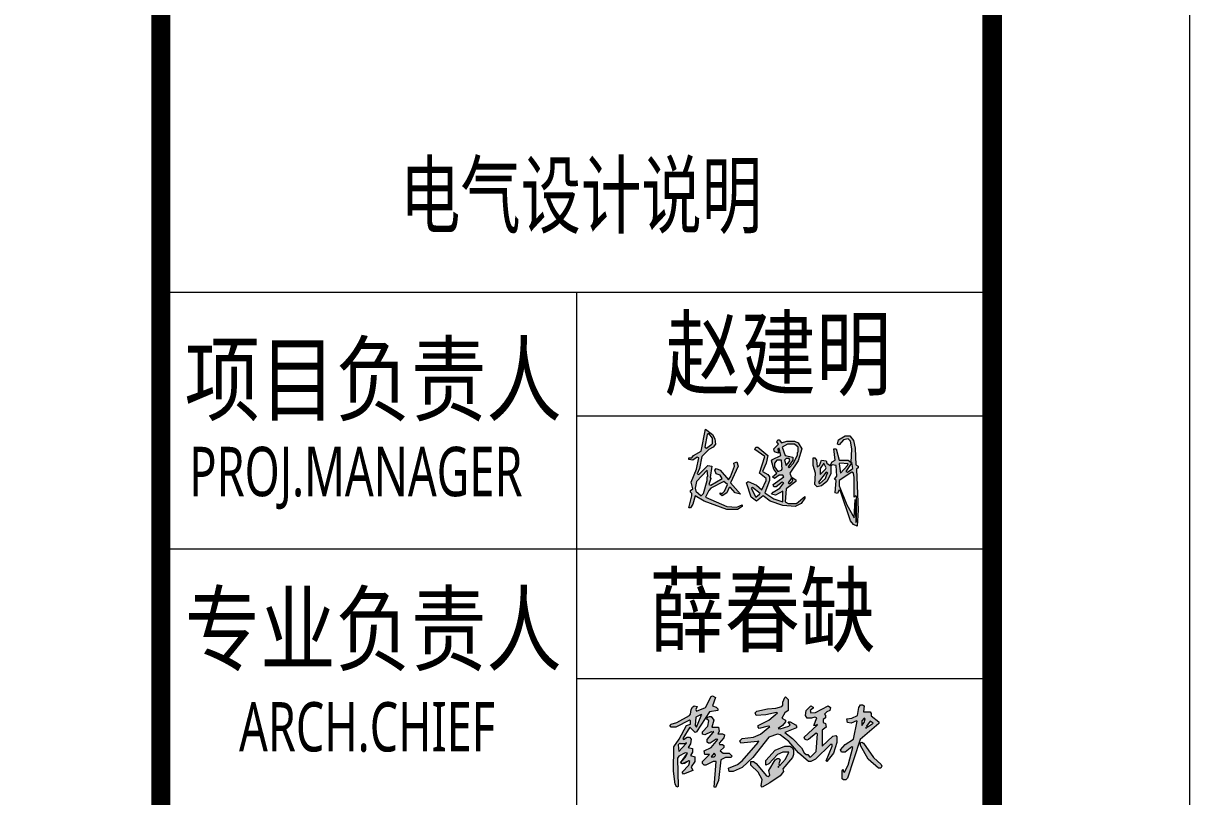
# Model space of a CAD drawing. Header units: inches. Extents: x -3272461 to -2504170, y 403793 to 1071042.
# Drawn here: x -2707951 to -2702044, y 920360 to 924275 of the extents above; entities that cross this region are included whole.
import ezdxf
from ezdxf.enums import TextEntityAlignment as Align

# ---------------------------------------------------------------- set-up
doc = ezdxf.new("R2010")
doc.units = ezdxf.units.IN
doc.header["$LTSCALE"] = 1000
doc.header["$MEASUREMENT"] = 0
doc.linetypes.add('LENGSHUI', pattern=[22, 20, -1, 0, -1])
doc.layers.get('0').update_dxf_attribs({"lineweight": 18})
for name, color, linetype, lineweight in [('0-TK', 4, 'Continuous', 18), ('00签名', 7, 'LENGSHUI', 18), ('PUB_TITLE', 153, 'Continuous', 18), ('图签文字', 4, 'Continuous', 18)]:
    doc.layers.add(name, color=color, linetype=linetype, lineweight=lineweight)
doc.styles.add('-黑体', font='', dxfattribs={"width": 0.7})
doc.styles.add('建筑图签-黑', font='', dxfattribs={"width": 0.7})
doc.styles.get('-黑体').set_extended_font_data('微软雅黑')
doc.styles.get('建筑图签-黑').set_extended_font_data('黑体')

msp = doc.modelspace()

# ---------------------------------------------------------------- hatches: boundary and pattern name
h = msp.add_hatch(color=256)
h.paths.add_polyline_path([(-2704517.8, 920769), (-2704520.8, 920775), (-2704544.8, 920763), (-2704547.8, 920721), (-2704541.8, 920712)], flags=0)
h.paths.add_polyline_path([(-2704466.8, 920868), (-2704460.8, 920871), (-2704445.8, 920862), (-2704460.8, 920820), (-2704442.8, 920814), (-2704433.8, 920805), (-2704433.8, 920796), (-2704475.8, 920790), (-2704541.8, 920688), (-2704547.8, 920685), (-2704574.8, 920712), (-2704610.8, 920655), (-2704607.8, 920649), (-2704589.8, 920661), (-2704577.8, 920661), (-2704568.8, 920652), (-2704571.8, 920628), (-2704583.8, 920610), (-2704562.8, 920604), (-2704562.8, 920586), (-2704571.8, 920568), (-2704550.8, 920562), (-2704550.8, 920538), (-2704568.8, 920511), (-2704559.8, 920493), (-2704607.8, 920475), (-2704613.8, 920484), (-2704580.8, 920520), (-2704574.8, 920538), (-2704580.8, 920541), (-2704601.8, 920529), (-2704613.8, 920526), (-2704622.8, 920532), (-2704598.8, 920559), (-2704586.8, 920580), (-2704598.8, 920583), (-2704631.8, 920565), (-2704637.8, 920556), (-2704634.8, 920412), (-2704640.8, 920409), (-2704649.8, 920424), (-2704658.8, 920490), (-2704655.8, 920613), (-2704628.8, 920652), (-2704592.8, 920721), (-2704571.8, 920727), (-2704571.8, 920745), (-2704577.8, 920748), (-2704646.8, 920712), (-2704670.8, 920712), (-2704676.8, 920721), (-2704670.8, 920727), (-2704640.8, 920736), (-2704577.8, 920772), (-2704571.8, 920778), (-2704568.8, 920802), (-2704562.8, 920814), (-2704553.8, 920820), (-2704538.8, 920817), (-2704544.8, 920802), (-2704541.8, 920793), (-2704496.8, 920811)], flags=0)
h.paths.add_polyline_path([(-2704622.8, 920628), (-2704625.8, 920631), (-2704634.8, 920622), (-2704631.8, 920589), (-2704595.8, 920628)], flags=0)
h.paths.add_polyline_path([(-2704475.8, 920766), (-2704466.8, 920766), (-2704454.8, 920748), (-2704463.8, 920712), (-2704430.8, 920712), (-2704427.8, 920691), (-2704433.8, 920679), (-2704409.8, 920679), (-2704400.8, 920673), (-2704403.8, 920658), (-2704427.8, 920631), (-2704424.8, 920625), (-2704409.8, 920625), (-2704403.8, 920619), (-2704403.8, 920610), (-2704421.8, 920592), (-2704406.8, 920580), (-2704376.8, 920580), (-2704361.8, 920565), (-2704367.8, 920559), (-2704394.8, 920559), (-2704418.8, 920547), (-2704430.8, 920442), (-2704445.8, 920406), (-2704451.8, 920409), (-2704442.8, 920538), (-2704457.8, 920538), (-2704493.8, 920520), (-2704502.8, 920520), (-2704511.8, 920529), (-2704511.8, 920538), (-2704475.8, 920574), (-2704499.8, 920574), (-2704502.8, 920592), (-2704466.8, 920610), (-2704433.8, 920649), (-2704442.8, 920652), (-2704472.8, 920631), (-2704481.8, 920631), (-2704487.8, 920637), (-2704487.8, 920649), (-2704457.8, 920685), (-2704466.8, 920688), (-2704499.8, 920673), (-2704511.8, 920676), (-2704511.8, 920688), (-2704484.8, 920718), (-2704478.8, 920745), (-2704490.8, 920754), (-2704484.8, 920763)], flags=0)
h.paths.add_polyline_path([(-2704448.8, 920577), (-2704451.8, 920580), (-2704466.8, 920562), (-2704451.8, 920562), (-2704445.8, 920568)], flags=0)
h.paths.add_polyline_path([(-2704094.8, 920862), (-2704091.8, 920865), (-2704076.8, 920853), (-2704076.8, 920796), (-2704094.8, 920784), (-2704109.8, 920757), (-2704091.8, 920748), (-2704091.8, 920739), (-2704106.8, 920721), (-2704127.8, 920706), (-2704118.8, 920703), (-2704073.8, 920718), (-2704067.8, 920724), (-2704076.8, 920739), (-2704067.8, 920739), (-2704040.8, 920724), (-2704034.8, 920718), (-2704034.8, 920709), (-2704094.8, 920685), (-2704055.8, 920655), (-2704010.8, 920607), (-2703995.8, 920583), (-2703986.8, 920574), (-2703977.8, 920574), (-2703968.8, 920562), (-2703962.8, 920562), (-2703935.8, 920589), (-2703929.8, 920679), (-2703935.8, 920682), (-2703974.8, 920649), (-2703983.8, 920646), (-2703992.8, 920652), (-2703995.8, 920661), (-2703932.8, 920721), (-2703947.8, 920721), (-2703932.8, 920760), (-2703941.8, 920763), (-2703959.8, 920757), (-2703980.8, 920757), (-2703989.8, 920772), (-2703986.8, 920796), (-2703962.8, 920820), (-2703950.8, 920814), (-2703950.8, 920808), (-2703965.8, 920796), (-2703962.8, 920784), (-2703938.8, 920787), (-2703875.8, 920820), (-2703863.8, 920811), (-2703866.8, 920796), (-2703881.8, 920790), (-2703893.8, 920778), (-2703887.8, 920772), (-2703887.8, 920760), (-2703899.8, 920751), (-2703899.8, 920736), (-2703887.8, 920730), (-2703884.8, 920712), (-2703905.8, 920697), (-2703905.8, 920616), (-2703851.8, 920667), (-2703836.8, 920670), (-2703830.8, 920664), (-2703830.8, 920634), (-2703848.8, 920580), (-2703881.8, 920538), (-2703884.8, 920541), (-2703854.8, 920616), (-2703854.8, 920625), (-2703863.8, 920625), (-2703938.8, 920550), (-2703962.8, 920538), (-2703974.8, 920538), (-2704025.8, 920583), (-2704073.8, 920640), (-2704118.8, 920673), (-2704130.8, 920676), (-2704175.8, 920661), (-2704256.8, 920559), (-2704310.8, 920508), (-2704355.8, 920487), (-2704376.8, 920487), (-2704379.8, 920505), (-2704334.8, 920523), (-2704310.8, 920541), (-2704229.8, 920634), (-2704232.8, 920640), (-2704316.8, 920631), (-2704322.8, 920643), (-2704310.8, 920655), (-2704253.8, 920661), (-2704217.8, 920676), (-2704169.8, 920715), (-2704178.8, 920718), (-2704223.8, 920706), (-2704229.8, 920712), (-2704229.8, 920721), (-2704175.8, 920748), (-2704130.8, 920784), (-2704136.8, 920787), (-2704190.8, 920775), (-2704238.8, 920772), (-2704244.8, 920784), (-2704235.8, 920793), (-2704181.8, 920805), (-2704139.8, 920808), (-2704109.8, 920817), (-2704103.8, 920823), (-2704103.8, 920838)], flags=0)
h.paths.add_polyline_path([(-2704094.8, 920616), (-2704067.8, 920616), (-2704055.8, 920607), (-2704049.8, 920595), (-2704049.8, 920574), (-2704055.8, 920559), (-2704103.8, 920502), (-2704100.8, 920487), (-2704118.8, 920466), (-2704169.8, 920430), (-2704208.8, 920409), (-2704214.8, 920415), (-2704208.8, 920448), (-2704229.8, 920484), (-2704265.8, 920520), (-2704265.8, 920538), (-2704253.8, 920538), (-2704238.8, 920529), (-2704187.8, 920466), (-2704178.8, 920463), (-2704169.8, 920469), (-2704175.8, 920493), (-2704142.8, 920547), (-2704133.8, 920553), (-2704124.8, 920553), (-2704118.8, 920547), (-2704124.8, 920526), (-2704121.8, 920517), (-2704091.8, 920550), (-2704073.8, 920586), (-2704103.8, 920586), (-2704130.8, 920574), (-2704175.8, 920526), (-2704190.8, 920520), (-2704190.8, 920544), (-2704142.8, 920595)], flags=0)
h.paths.add_polyline_path([(-2703710.8, 920826), (-2703701.8, 920826), (-2703692.8, 920820), (-2703695.8, 920790), (-2703662.8, 920790), (-2703656.8, 920781), (-2703656.8, 920769), (-2703617.8, 920739), (-2703617.8, 920730), (-2703713.8, 920649), (-2703776.8, 920454), (-2703785.8, 920445), (-2703797.8, 920445), (-2703803.8, 920451), (-2703803.8, 920493), (-2703800.8, 920499), (-2703797.8, 920487), (-2703791.8, 920484), (-2703773.8, 920520), (-2703749.8, 920610), (-2703755.8, 920613), (-2703788.8, 920586), (-2703806.8, 920586), (-2703812.8, 920598), (-2703788.8, 920625), (-2703746.8, 920652), (-2703728.8, 920742), (-2703731.8, 920745), (-2703758.8, 920733), (-2703776.8, 920736), (-2703779.8, 920754), (-2703755.8, 920757), (-2703725.8, 920772), (-2703719.8, 920811)], flags=0)
h.paths.add_polyline_path([(-2703710.8, 920634), (-2703704.8, 920637), (-2703695.8, 920631), (-2703644.8, 920559), (-2703605.8, 920523), (-2703602.8, 920514), (-2703608.8, 920505), (-2703620.8, 920505), (-2703671.8, 920550), (-2703710.8, 920619)], flags=0)
h.paths.add_polyline_path([(-2703656.8, 920739), (-2703662.8, 920742), (-2703680.8, 920718), (-2703677.8, 920712), (-2703647.8, 920733)], flags=0)
h.paths.add_polyline_path([(-2703686.8, 920754), (-2703692.8, 920757), (-2703704.8, 920745), (-2703704.8, 920721), (-2703692.8, 920736)], flags=0)
at = {"layer": '00签名', "linetype": 'Continuous'}
h = msp.add_hatch(color=256, dxfattribs=at)
h.paths.add_polyline_path([(-2704480.1, 922117.7), (-2704457.1, 922129.2), (-2704445.6, 922144.6), (-2704449.4, 922171.5), (-2704460.9, 922194.5), (-2704495.5, 922221.4), (-2704518.5, 922110), (-2704556.9, 922087), (-2704564.6, 922075.5), (-2704580, 922075.5), (-2704580, 922067.8), (-2704560.8, 922064), (-2704537.7, 922079.3), (-2704530.1, 922075.5), (-2704541.6, 922017.9), (-2704568.5, 921952.6), (-2704560.8, 921918), (-2704572.3, 921910.4), (-2704572.3, 921902.7), (-2704564.6, 921895), (-2704564.6, 921883.5), (-2704580, 921822), (-2704572.3, 921822), (-2704560.8, 921841.2), (-2704549.3, 921883.5), (-2704503.2, 921856.6), (-2704388, 921814.4), (-2704334.2, 921814.4), (-2704311.2, 921829.7), (-2704311.2, 921837.4), (-2704338.1, 921825.9), (-2704388, 921829.7), (-2704495.5, 921875.8), (-2704480.1, 921910.4), (-2704468.6, 921921.9), (-2704403.3, 921956.4), (-2704384.1, 921941.1), (-2704399.5, 921906.5), (-2704411, 921895), (-2704422.5, 921898.8), (-2704422.5, 921891.2), (-2704411, 921883.5), (-2704388, 921898.8), (-2704376.5, 921925.7), (-2704368.8, 921925.7), (-2704345.7, 921898.8), (-2704318.9, 921891.2), (-2704368.8, 921948.8), (-2704330.4, 922033.2), (-2704338.1, 922056.3), (-2704353.4, 922048.6), (-2704349.6, 922033.2), (-2704368.8, 921979.5), (-2704380.3, 921964.1), (-2704422.5, 922014), (-2704441.7, 922021.7), (-2704449.4, 922014), (-2704441.7, 921994.8), (-2704422.5, 921987.2), (-2704411, 921971.8), (-2704468.6, 921937.2), (-2704480.1, 921941.1), (-2704468.6, 921971.8), (-2704472.5, 921975.6), (-2704464.8, 922033.2), (-2704484, 922037.1), (-2704530.1, 921991), (-2704537.7, 921994.8), (-2704526.2, 922021.7), (-2704514.7, 922083.2)], flags=0)
h.paths.add_polyline_path([(-2704499.3, 922129.2), (-2704487.8, 922194.5), (-2704480.1, 922198.4), (-2704460.9, 922175.3), (-2704460.9, 922148.4), (-2704464.8, 922144.6), (-2704491.7, 922125.4)], flags=0)
h.paths.add_polyline_path([(-2704487.8, 922014), (-2704484, 921983.3), (-2704487.8, 921979.5), (-2704487.8, 921960.3), (-2704507, 921895), (-2704518.5, 921883.5), (-2704545.4, 921906.5), (-2704549.3, 921921.9), (-2704541.6, 921956.4)], flags=0)
h = msp.add_hatch(color=256, dxfattribs=at)
h.paths.add_polyline_path([(-2704027, 922152.3), (-2704046.2, 922160), (-2704084.6, 922160), (-2704111.5, 922152.3), (-2704123, 922167.6), (-2704130.7, 922167.6), (-2704134.5, 922156.1), (-2704126.9, 922144.6), (-2704149.9, 922121.6), (-2704146.1, 922106.2), (-2704126.9, 922098.5), (-2704130.7, 922121.6), (-2704123, 922125.4), (-2704115.3, 922087), (-2704157.6, 922067.8), (-2704161.4, 922060.1), (-2704149.9, 922017.9), (-2704134.5, 921998.7), (-2704157.6, 921979.5), (-2704146.1, 921971.8), (-2704123, 921987.2), (-2704103.8, 921987.2), (-2704100, 921979.5), (-2704153.7, 921941.1), (-2704149.9, 921929.6), (-2704138.4, 921929.6), (-2704107.7, 921952.6), (-2704100, 921948.8), (-2704119.2, 921921.9), (-2704153.7, 921902.7), (-2704161.4, 921891.2), (-2704142.2, 921887.3), (-2704103.8, 921906.5), (-2704103.8, 921852.8), (-2704149.9, 921868.1), (-2704196, 921898.8), (-2704172.9, 921960.3), (-2704172.9, 921979.5), (-2704180.6, 921991), (-2704207.5, 922006.4), (-2704188.3, 922048.6), (-2704180.6, 922087), (-2704230.5, 922129.2), (-2704242.1, 922129.2), (-2704245.9, 922117.7), (-2704196, 922083.2), (-2704222.9, 921998.7), (-2704188.3, 921971.8), (-2704188.3, 921960.3), (-2704211.3, 921914.2), (-2704238.2, 921937.2), (-2704280.5, 921956.4), (-2704288.1, 921948.8), (-2704265.1, 921875.8), (-2704238.2, 921856.6), (-2704203.7, 921883.5), (-2704169.1, 921856.6), (-2704103.8, 921833.6), (-2704042.4, 921829.7), (-2704011.7, 921845.1), (-2703992.5, 921872), (-2703992.5, 921879.6), (-2704034.7, 921845.1), (-2704076.9, 921845.1), (-2704092.3, 921852.8), (-2704088.5, 921918), (-2704038.5, 921956.4), (-2704038.5, 921964.1), (-2704061.6, 921979.5), (-2704069.3, 921998.7), (-2704027, 922060.1), (-2704007.8, 922121.6)], flags=0)
h.paths.add_polyline_path([(-2704107.7, 922129.2), (-2704080.8, 922144.6), (-2704046.2, 922144.6), (-2704027, 922129.2), (-2704027, 922106.2), (-2704030.9, 922102.4), (-2704030.9, 922090.8), (-2704050.1, 922048.6), (-2704073.1, 922025.6), (-2704076.9, 922029.4), (-2704053.9, 922064), (-2704053.9, 922079.3), (-2704092.3, 922087)], flags=0)
h.paths.add_polyline_path([(-2704111.5, 922064), (-2704107.7, 922017.9), (-2704111.5, 922014), (-2704130.7, 922006.4), (-2704146.1, 922029.4), (-2704146.1, 922048.6), (-2704134.5, 922064)], flags=0)
h.paths.add_polyline_path([(-2704088.5, 922071.6), (-2704073.1, 922071.6), (-2704069.3, 922060.1), (-2704073.1, 922056.3), (-2704088.5, 922037.1), (-2704096.1, 922064)], flags=0)
h.paths.add_polyline_path([(-2704061.6, 921971.8), (-2704053.9, 921964.1), (-2704057.7, 921956.4), (-2704073.1, 921944.9), (-2704076.9, 921948.8)], flags=0)
h.paths.add_polyline_path([(-2704257.4, 921925.7), (-2704219, 921895), (-2704222.9, 921891.2), (-2704242.1, 921875.8), (-2704265.1, 921921.9)], flags=0)
h.paths.add_polyline_path([(-2703835, 922121.6), (-2703846.5, 922121.6), (-2703838.9, 922064), (-2703854.2, 922056.3), (-2703865.7, 922037.1), (-2703881.1, 922048.6), (-2703884.9, 922060.1), (-2703908, 922064), (-2703919.5, 922037.1), (-2703931, 922029.4), (-2703934.9, 922064), (-2703942.5, 922075.5), (-2703950.2, 922075.5), (-2703950.2, 922037.1), (-2703938.7, 921998.7), (-2703942.5, 921941.1), (-2703931, 921929.6), (-2703908, 921933.4), (-2703881.1, 921956.4), (-2703861.9, 921994.8), (-2703861.9, 922033.2), (-2703854.2, 922040.9), (-2703835, 922037.1), (-2703831.2, 921983.3), (-2703842.7, 921968), (-2703835, 921960.3), (-2703838.9, 921898.8), (-2703827.3, 921895), (-2703819.7, 921914.2), (-2703812, 921906.5), (-2703762.1, 921756.8), (-2703746.7, 921737.6), (-2703727.5, 921729.9), (-2703723.7, 921810.5), (-2703731.3, 922017.9), (-2703723.7, 922025.6), (-2703723.7, 922033.2), (-2703735.2, 922040.9), (-2703739, 922125.4), (-2703746.7, 922163.8), (-2703765.9, 922186.8), (-2703788.9, 922186.8), (-2703823.5, 922167.6), (-2703827.3, 922144.6), (-2703819.7, 922140.8), (-2703796.6, 922167.6), (-2703773.6, 922171.5), (-2703762.1, 922160), (-2703754.4, 922121.6), (-2703758.2, 922052.4), (-2703773.6, 922064), (-2703819.7, 922064)], flags=0)
h.paths.add_polyline_path([(-2703815.8, 922048.6), (-2703773.6, 922044.8), (-2703777.4, 922037.1), (-2703812, 921998.7), (-2703819.7, 922044.8)], flags=0)
h.paths.add_polyline_path([(-2703884.9, 922025.6), (-2703888.8, 922017.9), (-2703915.7, 921991), (-2703915.7, 922021.7), (-2703896.5, 922048.6)], flags=0)
h.paths.add_polyline_path([(-2703754.4, 922052.4), (-2703750.5, 922021.7), (-2703754.4, 922017.9), (-2703777.4, 922002.5), (-2703785.1, 922006.4)], flags=0)
h.paths.add_polyline_path([(-2703877.3, 921998.7), (-2703881.1, 921991), (-2703888.8, 921971.8), (-2703919.5, 921944.9), (-2703923.3, 921952.6), (-2703884.9, 922002.5)], flags=0)
h.paths.add_polyline_path([(-2703754.4, 922002.5), (-2703746.7, 921998.7), (-2703742.9, 921975.6), (-2703742.9, 921875.8), (-2703735.2, 921883.5), (-2703731.3, 921879.6), (-2703731.3, 921752.9), (-2703735.2, 921749.1), (-2703739, 921864.3), (-2703742.9, 921772.1), (-2703781.3, 921837.4), (-2703819.7, 921933.4), (-2703819.7, 921960.3)], flags=0)

# ---------------------------------------------------------------- linework, layer by layer
at = {"linetype": 'Continuous'}
for points in [[(-2704466.8, 920868), (-2704460.8, 920871), (-2704445.8, 920862), (-2704460.8, 920820), (-2704442.8, 920814), (-2704433.8, 920805), (-2704433.8, 920796), (-2704475.8, 920790), (-2704541.8, 920688), (-2704547.8, 920685), (-2704574.8, 920712), (-2704610.8, 920655), (-2704607.8, 920649), (-2704589.8, 920661), (-2704577.8, 920661), (-2704568.8, 920652), (-2704571.8, 920628), (-2704583.8, 920610), (-2704562.8, 920604), (-2704562.8, 920586), (-2704571.8, 920568), (-2704550.8, 920562), (-2704550.8, 920538), (-2704568.8, 920511), (-2704559.8, 920493), (-2704607.8, 920475), (-2704613.8, 920484), (-2704580.8, 920520), (-2704574.8, 920538), (-2704580.8, 920541), (-2704613.8, 920526), (-2704622.8, 920532), (-2704586.8, 920580), (-2704598.8, 920583), (-2704631.8, 920565), (-2704637.8, 920556), (-2704634.8, 920412), (-2704640.8, 920409), (-2704649.8, 920424), (-2704658.8, 920490), (-2704655.8, 920613), (-2704628.8, 920652), (-2704592.8, 920721), (-2704571.8, 920727), (-2704571.8, 920745), (-2704577.8, 920748), (-2704646.8, 920712), (-2704670.8, 920712), (-2704676.8, 920721), (-2704670.8, 920727), (-2704640.8, 920736), (-2704577.8, 920772), (-2704571.8, 920778), (-2704568.8, 920802), (-2704562.8, 920814), (-2704553.8, 920820), (-2704538.8, 920817), (-2704544.8, 920802), (-2704541.8, 920793), (-2704496.8, 920811), (-2704466.8, 920868)], [(-2704466.8, 920868), (-2704460.8, 920871), (-2704445.8, 920862), (-2704460.8, 920820), (-2704442.8, 920814), (-2704433.8, 920805), (-2704433.8, 920796), (-2704475.8, 920790), (-2704541.8, 920688), (-2704547.8, 920685), (-2704574.8, 920712), (-2704610.8, 920655), (-2704607.8, 920649), (-2704589.8, 920661), (-2704577.8, 920661), (-2704568.8, 920652), (-2704571.8, 920628), (-2704583.8, 920610), (-2704562.8, 920604), (-2704562.8, 920586), (-2704571.8, 920568), (-2704550.8, 920562), (-2704550.8, 920538), (-2704568.8, 920511), (-2704559.8, 920493), (-2704607.8, 920475), (-2704613.8, 920484), (-2704580.8, 920520), (-2704574.8, 920538), (-2704580.8, 920541), (-2704601.8, 920529), (-2704613.8, 920526), (-2704622.8, 920532), (-2704598.8, 920559), (-2704586.8, 920580), (-2704598.8, 920583), (-2704631.8, 920565), (-2704637.8, 920556), (-2704634.8, 920412), (-2704640.8, 920409), (-2704649.8, 920424), (-2704658.8, 920490), (-2704655.8, 920613), (-2704628.8, 920652), (-2704592.8, 920721), (-2704571.8, 920727), (-2704571.8, 920745), (-2704577.8, 920748), (-2704646.8, 920712), (-2704670.8, 920712), (-2704676.8, 920721), (-2704670.8, 920727), (-2704640.8, 920736), (-2704577.8, 920772), (-2704571.8, 920778), (-2704568.8, 920802), (-2704562.8, 920814), (-2704553.8, 920820), (-2704538.8, 920817), (-2704544.8, 920802), (-2704541.8, 920793), (-2704496.8, 920811), (-2704466.8, 920868)], [(-2704094.8, 920862), (-2704091.8, 920865), (-2704076.8, 920853), (-2704076.8, 920796), (-2704094.8, 920784), (-2704109.8, 920757), (-2704091.8, 920748), (-2704091.8, 920739), (-2704106.8, 920721), (-2704127.8, 920706), (-2704118.8, 920703), (-2704073.8, 920718), (-2704067.8, 920724), (-2704076.8, 920739), (-2704067.8, 920739), (-2704040.8, 920724), (-2704034.8, 920718), (-2704034.8, 920709), (-2704094.8, 920685), (-2704055.8, 920655), (-2704010.8, 920607), (-2703995.8, 920583), (-2703986.8, 920574), (-2703977.8, 920574), (-2703968.8, 920562), (-2703962.8, 920562), (-2703935.8, 920589), (-2703929.8, 920679), (-2703935.8, 920682), (-2703974.8, 920649), (-2703983.8, 920646), (-2703992.8, 920652), (-2703995.8, 920661), (-2703932.8, 920721), (-2703947.8, 920721), (-2703932.8, 920760), (-2703941.8, 920763), (-2703959.8, 920757), (-2703980.8, 920757), (-2703989.8, 920772), (-2703986.8, 920796), (-2703962.8, 920820), (-2703950.8, 920814), (-2703950.8, 920808), (-2703965.8, 920796), (-2703962.8, 920784), (-2703938.8, 920787), (-2703875.8, 920820), (-2703863.8, 920811), (-2703866.8, 920796), (-2703881.8, 920790), (-2703893.8, 920778), (-2703887.8, 920772), (-2703887.8, 920760), (-2703899.8, 920751), (-2703899.8, 920736), (-2703887.8, 920730), (-2703884.8, 920712), (-2703905.8, 920697), (-2703905.8, 920616), (-2703851.8, 920667), (-2703836.8, 920670), (-2703830.8, 920664), (-2703830.8, 920634), (-2703848.8, 920580), (-2703881.8, 920538), (-2703884.8, 920541), (-2703854.8, 920616), (-2703854.8, 920625), (-2703863.8, 920625), (-2703938.8, 920550), (-2703962.8, 920538), (-2703974.8, 920538), (-2704025.8, 920583), (-2704073.8, 920640), (-2704118.8, 920673), (-2704130.8, 920676), (-2704175.8, 920661), (-2704256.8, 920559), (-2704310.8, 920508), (-2704355.8, 920487), (-2704376.8, 920487), (-2704379.8, 920505), (-2704334.8, 920523), (-2704310.8, 920541), (-2704229.8, 920634), (-2704232.8, 920640), (-2704316.8, 920631), (-2704322.8, 920643), (-2704310.8, 920655), (-2704253.8, 920661), (-2704217.8, 920676), (-2704169.8, 920715), (-2704178.8, 920718), (-2704223.8, 920706), (-2704229.8, 920712), (-2704229.8, 920721), (-2704175.8, 920748), (-2704130.8, 920784), (-2704136.8, 920787), (-2704190.8, 920775), (-2704238.8, 920772), (-2704244.8, 920784), (-2704235.8, 920793), (-2704181.8, 920805), (-2704139.8, 920808), (-2704109.8, 920817), (-2704103.8, 920823), (-2704103.8, 920838), (-2704094.8, 920862)], [(-2704094.8, 920862), (-2704091.8, 920865), (-2704076.8, 920853), (-2704076.8, 920796), (-2704094.8, 920784), (-2704109.8, 920757), (-2704091.8, 920748), (-2704091.8, 920739), (-2704106.8, 920721), (-2704127.8, 920706), (-2704118.8, 920703), (-2704073.8, 920718), (-2704067.8, 920724), (-2704076.8, 920739), (-2704067.8, 920739), (-2704040.8, 920724), (-2704034.8, 920718), (-2704034.8, 920709), (-2704094.8, 920685), (-2704055.8, 920655), (-2704010.8, 920607), (-2703995.8, 920583), (-2703986.8, 920574), (-2703977.8, 920574), (-2703968.8, 920562), (-2703962.8, 920562), (-2703935.8, 920589), (-2703929.8, 920679), (-2703935.8, 920682), (-2703974.8, 920649), (-2703983.8, 920646), (-2703992.8, 920652), (-2703995.8, 920661), (-2703932.8, 920721), (-2703947.8, 920721), (-2703932.8, 920760), (-2703941.8, 920763), (-2703959.8, 920757), (-2703980.8, 920757), (-2703989.8, 920772), (-2703986.8, 920796), (-2703962.8, 920820), (-2703950.8, 920814), (-2703950.8, 920808), (-2703965.8, 920796), (-2703962.8, 920784), (-2703938.8, 920787), (-2703875.8, 920820), (-2703863.8, 920811), (-2703866.8, 920796), (-2703881.8, 920790), (-2703893.8, 920778), (-2703887.8, 920772), (-2703887.8, 920760), (-2703899.8, 920751), (-2703899.8, 920736), (-2703887.8, 920730), (-2703884.8, 920712), (-2703905.8, 920697), (-2703905.8, 920616), (-2703851.8, 920667), (-2703836.8, 920670), (-2703830.8, 920664), (-2703830.8, 920634), (-2703848.8, 920580), (-2703881.8, 920538), (-2703884.8, 920541), (-2703854.8, 920616), (-2703854.8, 920625), (-2703863.8, 920625), (-2703938.8, 920550), (-2703962.8, 920538), (-2703974.8, 920538), (-2704025.8, 920583), (-2704073.8, 920640), (-2704118.8, 920673), (-2704130.8, 920676), (-2704175.8, 920661), (-2704256.8, 920559), (-2704310.8, 920508), (-2704355.8, 920487), (-2704376.8, 920487), (-2704379.8, 920505), (-2704334.8, 920523), (-2704310.8, 920541), (-2704229.8, 920634), (-2704232.8, 920640), (-2704316.8, 920631), (-2704322.8, 920643), (-2704310.8, 920655), (-2704253.8, 920661), (-2704217.8, 920676), (-2704169.8, 920715), (-2704178.8, 920718), (-2704223.8, 920706), (-2704229.8, 920712), (-2704229.8, 920721), (-2704175.8, 920748), (-2704130.8, 920784), (-2704136.8, 920787), (-2704190.8, 920775), (-2704238.8, 920772), (-2704244.8, 920784), (-2704235.8, 920793), (-2704181.8, 920805), (-2704139.8, 920808), (-2704109.8, 920817), (-2704103.8, 920823), (-2704103.8, 920838), (-2704094.8, 920862)], [(-2703710.8, 920826), (-2703701.8, 920826), (-2703692.8, 920820), (-2703695.8, 920790), (-2703662.8, 920790), (-2703656.8, 920781), (-2703656.8, 920769), (-2703617.8, 920739), (-2703617.8, 920730), (-2703713.8, 920649), (-2703776.8, 920454), (-2703785.8, 920445), (-2703797.8, 920445), (-2703803.8, 920451), (-2703803.8, 920493), (-2703800.8, 920499), (-2703797.8, 920487), (-2703791.8, 920484), (-2703773.8, 920520), (-2703749.8, 920610), (-2703755.8, 920613), (-2703788.8, 920586), (-2703806.8, 920586), (-2703812.8, 920598), (-2703788.8, 920625), (-2703746.8, 920652), (-2703728.8, 920742), (-2703731.8, 920745), (-2703758.8, 920733), (-2703776.8, 920736), (-2703779.8, 920754), (-2703755.8, 920757), (-2703725.8, 920772), (-2703719.8, 920811), (-2703710.8, 920826)], [(-2703710.8, 920826), (-2703701.8, 920826), (-2703692.8, 920820), (-2703695.8, 920790), (-2703662.8, 920790), (-2703656.8, 920781), (-2703656.8, 920769), (-2703617.8, 920739), (-2703617.8, 920730), (-2703713.8, 920649), (-2703776.8, 920454), (-2703785.8, 920445), (-2703797.8, 920445), (-2703803.8, 920451), (-2703803.8, 920493), (-2703800.8, 920499), (-2703797.8, 920487), (-2703791.8, 920484), (-2703773.8, 920520), (-2703749.8, 920610), (-2703755.8, 920613), (-2703788.8, 920586), (-2703806.8, 920586), (-2703812.8, 920598), (-2703788.8, 920625), (-2703746.8, 920652), (-2703728.8, 920742), (-2703731.8, 920745), (-2703758.8, 920733), (-2703776.8, 920736), (-2703779.8, 920754), (-2703755.8, 920757), (-2703725.8, 920772), (-2703719.8, 920811), (-2703710.8, 920826)], [(-2704517.8, 920769), (-2704520.8, 920775), (-2704544.8, 920763), (-2704547.8, 920721), (-2704541.8, 920712), (-2704517.8, 920769)], [(-2704517.8, 920769), (-2704520.8, 920775), (-2704544.8, 920763), (-2704547.8, 920721), (-2704541.8, 920712), (-2704517.8, 920769)], [(-2704514.8, 920775), (-2704517.8, 920778), (-2704517.8, 920772), (-2704514.8, 920775)], [(-2704514.8, 920775), (-2704517.8, 920778), (-2704517.8, 920772), (-2704514.8, 920775)], [(-2704475.8, 920766), (-2704466.8, 920766), (-2704454.8, 920748), (-2704463.8, 920712), (-2704430.8, 920712), (-2704427.8, 920691), (-2704433.8, 920679), (-2704409.8, 920679), (-2704400.8, 920673), (-2704403.8, 920658), (-2704427.8, 920631), (-2704424.8, 920625), (-2704409.8, 920625), (-2704403.8, 920619), (-2704403.8, 920610), (-2704421.8, 920592), (-2704406.8, 920580), (-2704376.8, 920580), (-2704361.8, 920565), (-2704367.8, 920559), (-2704394.8, 920559), (-2704418.8, 920547), (-2704430.8, 920442), (-2704445.8, 920406), (-2704451.8, 920409), (-2704442.8, 920538), (-2704457.8, 920538), (-2704493.8, 920520), (-2704502.8, 920520), (-2704511.8, 920529), (-2704511.8, 920538), (-2704475.8, 920574), (-2704499.8, 920574), (-2704502.8, 920592), (-2704466.8, 920610), (-2704433.8, 920649), (-2704442.8, 920652), (-2704472.8, 920631), (-2704481.8, 920631), (-2704487.8, 920637), (-2704487.8, 920649), (-2704457.8, 920685), (-2704466.8, 920688), (-2704499.8, 920673), (-2704511.8, 920676), (-2704511.8, 920688), (-2704484.8, 920718), (-2704478.8, 920745), (-2704490.8, 920754), (-2704484.8, 920763), (-2704475.8, 920766)], [(-2704475.8, 920766), (-2704466.8, 920766), (-2704454.8, 920748), (-2704463.8, 920712), (-2704430.8, 920712), (-2704427.8, 920691), (-2704433.8, 920679), (-2704409.8, 920679), (-2704400.8, 920673), (-2704403.8, 920658), (-2704427.8, 920631), (-2704424.8, 920625), (-2704409.8, 920625), (-2704403.8, 920619), (-2704403.8, 920610), (-2704421.8, 920592), (-2704406.8, 920580), (-2704376.8, 920580), (-2704361.8, 920565), (-2704367.8, 920559), (-2704394.8, 920559), (-2704418.8, 920547), (-2704430.8, 920442), (-2704445.8, 920406), (-2704451.8, 920409), (-2704442.8, 920538), (-2704457.8, 920538), (-2704493.8, 920520), (-2704502.8, 920520), (-2704511.8, 920529), (-2704511.8, 920538), (-2704475.8, 920574), (-2704499.8, 920574), (-2704502.8, 920592), (-2704466.8, 920610), (-2704433.8, 920649), (-2704442.8, 920652), (-2704472.8, 920631), (-2704481.8, 920631), (-2704487.8, 920637), (-2704487.8, 920649), (-2704457.8, 920685), (-2704466.8, 920688), (-2704499.8, 920673), (-2704511.8, 920676), (-2704511.8, 920688), (-2704484.8, 920718), (-2704478.8, 920745), (-2704490.8, 920754), (-2704484.8, 920763), (-2704475.8, 920766)], [(-2703686.8, 920754), (-2703692.8, 920757), (-2703704.8, 920745), (-2703704.8, 920721), (-2703692.8, 920736), (-2703686.8, 920754)], [(-2703686.8, 920754), (-2703692.8, 920757), (-2703704.8, 920745), (-2703704.8, 920721), (-2703692.8, 920736), (-2703686.8, 920754)], [(-2704454.8, 920688), (-2704457.8, 920691), (-2704457.8, 920685), (-2704454.8, 920688)], [(-2704454.8, 920688), (-2704457.8, 920691), (-2704457.8, 920685), (-2704454.8, 920688)], [(-2703929.8, 920724), (-2703932.8, 920727), (-2703932.8, 920721), (-2703929.8, 920724)], [(-2703929.8, 920724), (-2703932.8, 920727), (-2703932.8, 920721), (-2703929.8, 920724)], [(-2703680.8, 920709), (-2703683.8, 920712), (-2703683.8, 920706), (-2703680.8, 920709)], [(-2703680.8, 920709), (-2703683.8, 920712), (-2703683.8, 920706), (-2703680.8, 920709)], [(-2703656.8, 920739), (-2703662.8, 920742), (-2703680.8, 920718), (-2703677.8, 920712), (-2703647.8, 920733), (-2703656.8, 920739)], [(-2703656.8, 920739), (-2703662.8, 920742), (-2703680.8, 920718), (-2703677.8, 920712), (-2703647.8, 920733), (-2703656.8, 920739)], [(-2704622.8, 920628), (-2704625.8, 920631), (-2704634.8, 920622), (-2704631.8, 920589), (-2704595.8, 920628), (-2704622.8, 920628)], [(-2704622.8, 920628), (-2704625.8, 920631), (-2704634.8, 920622), (-2704631.8, 920589), (-2704595.8, 920628), (-2704622.8, 920628)], [(-2704592.8, 920631), (-2704595.8, 920634), (-2704595.8, 920628), (-2704592.8, 920631)], [(-2704592.8, 920631), (-2704595.8, 920634), (-2704595.8, 920628), (-2704592.8, 920631)], [(-2704226.8, 920640), (-2704229.8, 920643), (-2704229.8, 920637), (-2704226.8, 920640)], [(-2704226.8, 920640), (-2704229.8, 920643), (-2704229.8, 920637), (-2704226.8, 920640)], [(-2703710.8, 920634), (-2703704.8, 920637), (-2703695.8, 920631), (-2703644.8, 920559), (-2703605.8, 920523), (-2703602.8, 920514), (-2703608.8, 920505), (-2703620.8, 920505), (-2703671.8, 920550), (-2703710.8, 920619), (-2703710.8, 920634)], [(-2703710.8, 920634), (-2703704.8, 920637), (-2703695.8, 920631), (-2703644.8, 920559), (-2703605.8, 920523), (-2703602.8, 920514), (-2703608.8, 920505), (-2703620.8, 920505), (-2703671.8, 920550), (-2703710.8, 920619), (-2703710.8, 920634)], [(-2704448.8, 920577), (-2704451.8, 920580), (-2704466.8, 920562), (-2704451.8, 920562), (-2704445.8, 920568), (-2704448.8, 920577)], [(-2704448.8, 920577), (-2704451.8, 920580), (-2704466.8, 920562), (-2704451.8, 920562), (-2704445.8, 920568), (-2704448.8, 920577)], [(-2704094.8, 920616), (-2704067.8, 920616), (-2704055.8, 920607), (-2704049.8, 920595), (-2704049.8, 920574), (-2704055.8, 920559), (-2704103.8, 920502), (-2704100.8, 920487), (-2704118.8, 920466), (-2704169.8, 920430), (-2704208.8, 920409), (-2704214.8, 920415), (-2704208.8, 920448), (-2704229.8, 920484), (-2704265.8, 920520), (-2704265.8, 920538), (-2704253.8, 920538), (-2704238.8, 920529), (-2704187.8, 920466), (-2704178.8, 920463), (-2704169.8, 920469), (-2704175.8, 920493), (-2704142.8, 920547), (-2704133.8, 920553), (-2704124.8, 920553), (-2704118.8, 920547), (-2704124.8, 920526), (-2704121.8, 920517), (-2704091.8, 920550), (-2704073.8, 920586), (-2704103.8, 920586), (-2704130.8, 920574), (-2704175.8, 920526), (-2704190.8, 920520), (-2704190.8, 920544), (-2704142.8, 920595), (-2704094.8, 920616)], [(-2704094.8, 920616), (-2704067.8, 920616), (-2704055.8, 920607), (-2704049.8, 920595), (-2704049.8, 920574), (-2704055.8, 920559), (-2704103.8, 920502), (-2704100.8, 920487), (-2704118.8, 920466), (-2704169.8, 920430), (-2704208.8, 920409), (-2704214.8, 920415), (-2704208.8, 920448), (-2704229.8, 920484), (-2704265.8, 920520), (-2704265.8, 920538), (-2704253.8, 920538), (-2704238.8, 920529), (-2704187.8, 920466), (-2704178.8, 920463), (-2704169.8, 920469), (-2704175.8, 920493), (-2704142.8, 920547), (-2704133.8, 920553), (-2704124.8, 920553), (-2704118.8, 920547), (-2704124.8, 920526), (-2704121.8, 920517), (-2704091.8, 920550), (-2704073.8, 920586), (-2704103.8, 920586), (-2704130.8, 920574), (-2704175.8, 920526), (-2704190.8, 920520), (-2704190.8, 920544), (-2704142.8, 920595), (-2704094.8, 920616)], [(-2704124.8, 920511), (-2704127.8, 920514), (-2704127.8, 920508), (-2704124.8, 920511)], [(-2704124.8, 920511), (-2704127.8, 920514), (-2704127.8, 920508), (-2704124.8, 920511)]]:
    msp.add_lwpolyline(points, dxfattribs=at)
at = {"layer": '0-TK'}
msp.add_lwpolyline([(-2707253.8, 910130.6, 96, 96, 0), (-2707253.8, 950130.6, 96, 96, 0)], format="xyseb", dxfattribs=at)
at = {"layer": '00签名', "linetype": 'Continuous'}
for points in [[(-2704311.2, 921837.4), (-2704311.2, 921829.7), (-2704334.2, 921814.4), (-2704388, 921814.4), (-2704503.2, 921856.6), (-2704549.3, 921883.5), (-2704560.8, 921841.2), (-2704572.3, 921822), (-2704580, 921822), (-2704564.6, 921883.5), (-2704564.6, 921895), (-2704572.3, 921902.7), (-2704572.3, 921910.4), (-2704560.8, 921918), (-2704568.5, 921952.6), (-2704541.6, 922017.9), (-2704530.1, 922075.5), (-2704537.7, 922079.3), (-2704560.8, 922064), (-2704580, 922067.8), (-2704580, 922075.5), (-2704564.6, 922075.5), (-2704556.9, 922087), (-2704518.5, 922110), (-2704495.5, 922221.4), (-2704460.9, 922194.5), (-2704449.4, 922171.5), (-2704445.6, 922144.6), (-2704457.1, 922129.2), (-2704480.1, 922117.7), (-2704514.7, 922083.2), (-2704526.2, 922021.7), (-2704537.7, 921994.8), (-2704530.1, 921991), (-2704484, 922037.1), (-2704464.8, 922033.2), (-2704472.5, 921975.6), (-2704468.6, 921971.8), (-2704480.1, 921941.1), (-2704468.6, 921937.2), (-2704411, 921971.8), (-2704422.5, 921987.2), (-2704441.7, 921994.8), (-2704449.4, 922014), (-2704441.7, 922021.7), (-2704422.5, 922014), (-2704380.3, 921964.1), (-2704368.8, 921979.5), (-2704349.6, 922033.2), (-2704353.4, 922048.6), (-2704338.1, 922056.3), (-2704330.4, 922033.2), (-2704368.8, 921948.8), (-2704318.9, 921891.2), (-2704345.7, 921898.8), (-2704368.8, 921925.7), (-2704376.5, 921925.7), (-2704388, 921898.8), (-2704411, 921883.5), (-2704422.5, 921891.2), (-2704422.5, 921898.8), (-2704411, 921895), (-2704399.5, 921906.5), (-2704384.1, 921941.1), (-2704403.3, 921956.4), (-2704468.6, 921921.9), (-2704480.1, 921910.4), (-2704495.5, 921875.8), (-2704388, 921829.7), (-2704338.1, 921825.9), (-2704311.2, 921837.4)], [(-2704464.8, 922144.6), (-2704460.9, 922148.4), (-2704460.9, 922175.3), (-2704480.1, 922198.4), (-2704487.8, 922194.5), (-2704499.3, 922129.2), (-2704491.7, 922125.4), (-2704464.8, 922144.6)], [(-2703992.5, 921879.6), (-2703992.5, 921872), (-2704011.7, 921845.1), (-2704042.4, 921829.7), (-2704103.8, 921833.6), (-2704169.1, 921856.6), (-2704203.7, 921883.5), (-2704238.2, 921856.6), (-2704265.1, 921875.8), (-2704288.1, 921948.8), (-2704280.5, 921956.4), (-2704238.2, 921937.2), (-2704211.3, 921914.2), (-2704188.3, 921960.3), (-2704188.3, 921971.8), (-2704222.9, 921998.7), (-2704196, 922083.2), (-2704245.9, 922117.7), (-2704242.1, 922129.2), (-2704230.5, 922129.2), (-2704180.6, 922087), (-2704188.3, 922048.6), (-2704207.5, 922006.4), (-2704180.6, 921991), (-2704172.9, 921979.5), (-2704172.9, 921960.3), (-2704196, 921898.8), (-2704149.9, 921868.1), (-2704103.8, 921852.8), (-2704103.8, 921906.5), (-2704142.2, 921887.3), (-2704161.4, 921891.2), (-2704153.7, 921902.7), (-2704119.2, 921921.9), (-2704100, 921948.8), (-2704107.7, 921952.6), (-2704138.4, 921929.6), (-2704149.9, 921929.6), (-2704153.7, 921941.1), (-2704100, 921979.5), (-2704103.8, 921987.2), (-2704123, 921987.2), (-2704146.1, 921971.8), (-2704157.6, 921979.5), (-2704134.5, 921998.7), (-2704149.9, 922017.9), (-2704161.4, 922060.1), (-2704157.6, 922067.8), (-2704115.3, 922087), (-2704123, 922125.4), (-2704130.7, 922121.6), (-2704126.9, 922098.5), (-2704146.1, 922106.2), (-2704149.9, 922121.6), (-2704126.9, 922144.6), (-2704134.5, 922156.1), (-2704130.7, 922167.6), (-2704123, 922167.6), (-2704111.5, 922152.3), (-2704084.6, 922160), (-2704046.2, 922160), (-2704027, 922152.3), (-2704007.8, 922121.6), (-2704027, 922060.1), (-2704069.3, 921998.7), (-2704061.6, 921979.5), (-2704038.5, 921964.1), (-2704038.5, 921956.4), (-2704088.5, 921918), (-2704092.3, 921852.8), (-2704076.9, 921845.1), (-2704034.7, 921845.1), (-2703992.5, 921879.6)], [(-2703723.7, 922033.2), (-2703723.7, 922025.6), (-2703731.3, 922017.9), (-2703723.7, 921810.5), (-2703727.5, 921729.9), (-2703746.7, 921737.6), (-2703762.1, 921756.8), (-2703812, 921906.5), (-2703819.7, 921914.2), (-2703827.3, 921895), (-2703838.9, 921898.8), (-2703835, 921960.3), (-2703842.7, 921968), (-2703831.2, 921983.3), (-2703835, 922037.1), (-2703854.2, 922040.9), (-2703861.9, 922033.2), (-2703861.9, 921994.8), (-2703881.1, 921956.4), (-2703908, 921933.4), (-2703931, 921929.6), (-2703942.5, 921941.1), (-2703938.7, 921998.7), (-2703950.2, 922037.1), (-2703950.2, 922075.5), (-2703942.5, 922075.5), (-2703934.9, 922064), (-2703931, 922029.4), (-2703919.5, 922037.1), (-2703908, 922064), (-2703884.9, 922060.1), (-2703881.1, 922048.6), (-2703865.7, 922037.1), (-2703854.2, 922056.3), (-2703838.9, 922064), (-2703846.5, 922121.6), (-2703835, 922121.6), (-2703819.7, 922064), (-2703773.6, 922064), (-2703758.2, 922052.4), (-2703754.4, 922121.6), (-2703762.1, 922160), (-2703773.6, 922171.5), (-2703796.6, 922167.6), (-2703819.7, 922140.8), (-2703827.3, 922144.6), (-2703823.5, 922167.6), (-2703788.9, 922186.8), (-2703765.9, 922186.8), (-2703746.7, 922163.8), (-2703739, 922125.4), (-2703735.2, 922040.9), (-2703723.7, 922033.2)], [(-2704030.9, 922102.4), (-2704027, 922106.2), (-2704027, 922129.2), (-2704046.2, 922144.6), (-2704080.8, 922144.6), (-2704107.7, 922129.2), (-2704092.3, 922087), (-2704053.9, 922079.3), (-2704053.9, 922064), (-2704076.9, 922029.4), (-2704073.1, 922025.6), (-2704050.1, 922048.6), (-2704030.9, 922090.8), (-2704030.9, 922102.4)], [(-2704111.5, 922014), (-2704107.7, 922017.9), (-2704111.5, 922064), (-2704134.5, 922064), (-2704146.1, 922048.6), (-2704146.1, 922029.4), (-2704130.7, 922006.4), (-2704111.5, 922014)], [(-2704073.1, 922056.3), (-2704069.3, 922060.1), (-2704073.1, 922071.6), (-2704088.5, 922071.6), (-2704096.1, 922064), (-2704088.5, 922037.1), (-2704073.1, 922056.3)], [(-2703888.8, 922017.9), (-2703884.9, 922025.6), (-2703896.5, 922048.6), (-2703915.7, 922021.7), (-2703915.7, 921991), (-2703888.8, 922017.9)], [(-2703777.4, 922037.1), (-2703773.6, 922044.8), (-2703815.8, 922048.6), (-2703819.7, 922044.8), (-2703812, 921998.7), (-2703777.4, 922037.1)], [(-2703754.4, 922017.9), (-2703750.5, 922021.7), (-2703754.4, 922052.4), (-2703785.1, 922006.4), (-2703777.4, 922002.5), (-2703754.4, 922017.9)], [(-2704487.8, 921979.5), (-2704484, 921983.3), (-2704487.8, 922014), (-2704541.6, 921956.4), (-2704549.3, 921921.9), (-2704545.4, 921906.5), (-2704518.5, 921883.5), (-2704507, 921895), (-2704487.8, 921960.3), (-2704487.8, 921979.5)], [(-2703881.1, 921991), (-2703877.3, 921998.7), (-2703884.9, 922002.5), (-2703923.3, 921952.6), (-2703919.5, 921944.9), (-2703888.8, 921971.8), (-2703881.1, 921991)], [(-2703735.2, 921749.1), (-2703731.3, 921752.9), (-2703731.3, 921879.6), (-2703735.2, 921883.5), (-2703742.9, 921875.8), (-2703742.9, 921975.6), (-2703746.7, 921998.7), (-2703754.4, 922002.5), (-2703819.7, 921960.3), (-2703819.7, 921933.4), (-2703781.3, 921837.4), (-2703742.9, 921772.1), (-2703739, 921864.3), (-2703735.2, 921749.1)], [(-2704222.9, 921891.2), (-2704219, 921895), (-2704257.4, 921925.7), (-2704265.1, 921921.9), (-2704242.1, 921875.8), (-2704222.9, 921891.2)], [(-2704057.7, 921956.4), (-2704053.9, 921964.1), (-2704061.6, 921971.8), (-2704076.9, 921948.8), (-2704073.1, 921944.9), (-2704057.7, 921956.4)]]:
    msp.add_lwpolyline(points, dxfattribs=at)
at = {"layer": 'PUB_TITLE'}
for p, q in [((-2707253.8, 922914.7), (-2703044.3, 922914.7)), ((-2707253.8, 922914.7), (-2703044.3, 922914.7)), ((-2707253.8, 922914.7), (-2703044.3, 922914.7)), ((-2705149.1, 922914.7), (-2705149.1, 910130.6)), ((-2705149.1, 922288), (-2703044.3, 922288)), ((-2707253.8, 921614.7), (-2703044.3, 921614.7)), ((-2705149.1, 920958), (-2703044.3, 920958))]:
    msp.add_line(p, q, dxfattribs=at)
msp.add_lwpolyline([(-2702044.3, 909130.6), (-2702044.3, 951130.6), (-2761444.3, 951130.6), (-2761444.3, 909130.6)], close=True, dxfattribs=at)
msp.add_lwpolyline([(-2703044.3, 910130.6, 100, 100, 0), (-2703044.3, 950130.6, 100, 100, 0), (-2758944.3, 950130.6, 100, 100, 0), (-2758944.3, 910130.6, 100, 100, 0)], format="xyseb", close=True, dxfattribs=at)

# ---------------------------------------------------------------- texts
at = {"style": '-黑体'}
for s, height, width, p in [('赵建明', 350, 0.8, (-2704700.5, 922603.3)), ('项目负责人', 350, 0.8, (-2707133.8, 922473.4)), ('PROJ.MANAGER', 250, 0.7, (-2707109.8, 922006.5)), ('薛春缺', 350, 0.8, (-2704781.3, 921303.3)), ('专业负责人', 350, 0.8, (-2707133.8, 921208.9)), ('ARCH.CHIEF', 250, 0.7, (-2706858.2, 920714.2))]:
    msp.add_text(s, height=height, dxfattribs=dict(at, width=width)).set_placement(p, align=Align.MIDDLE_LEFT)
at = {"layer": '图签文字', "color": 4, "style": '建筑图签-黑', "width": 0.7}
msp.add_text('电气设计说明', height=320, dxfattribs=at).set_placement((-2705126.6, 923246), align=Align.CENTER)

doc.saveas('drawing.dxf')
